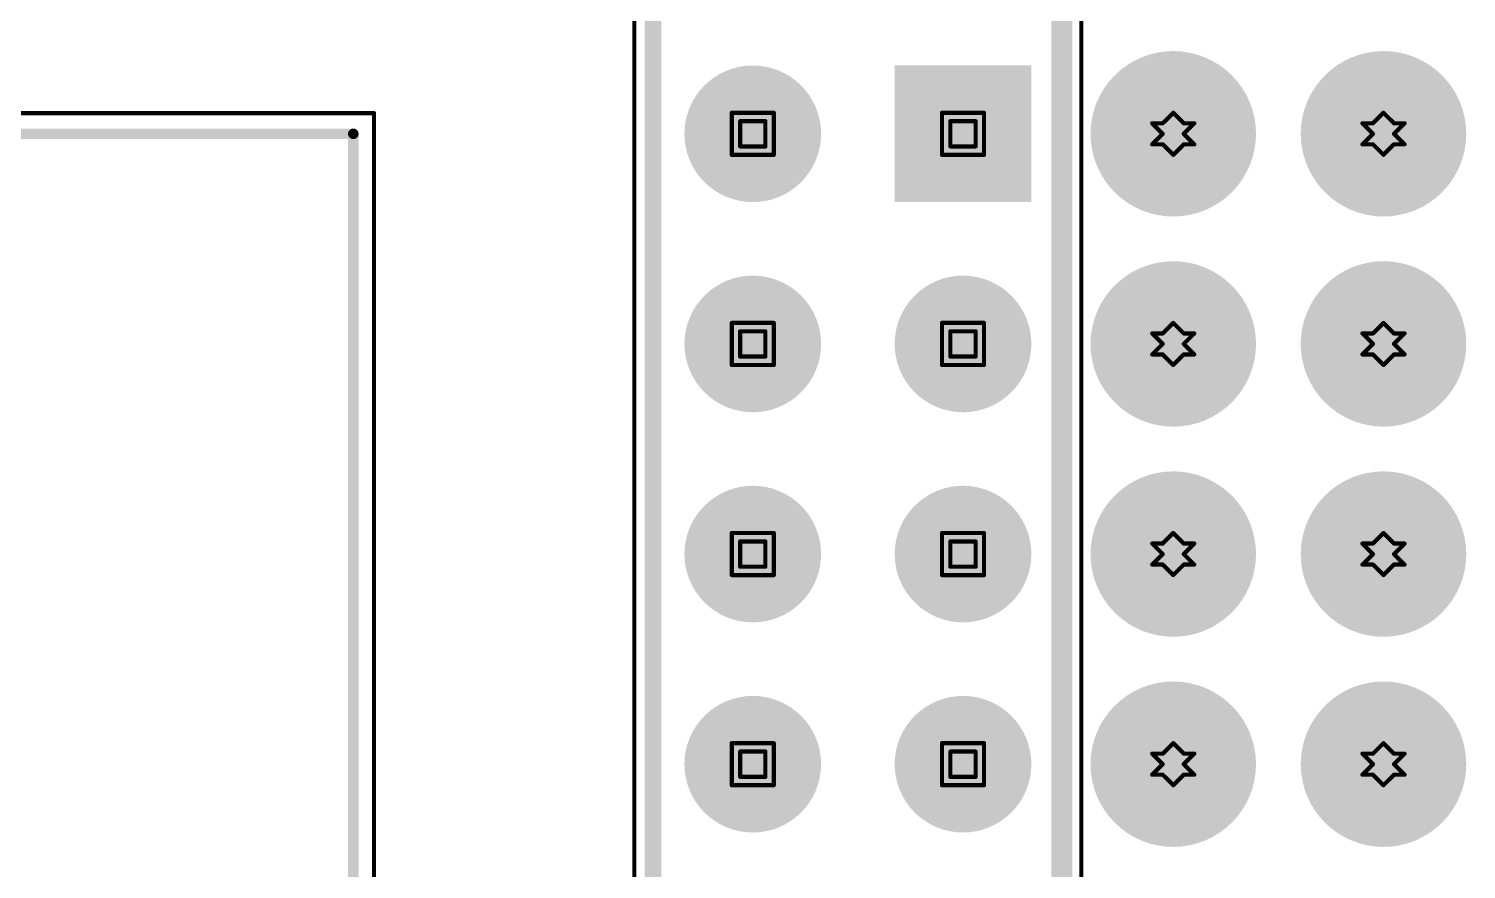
# Model space of a CAD drawing. Header units: millimetres. Extents: x 3.26 to 13.14, y 5.38 to 10.83.
# Drawn here: x 7.456 to 8.139, y 8.569 to 8.969 of the extents above; entities that cross this region are included whole.
import ezdxf

# ---------------------------------------------------------------- set-up
doc = ezdxf.new("R2010")
doc.units = ezdxf.units.MM
doc.header["$MEASUREMENT"] = 0
for name, color, linetype in [('BottomLayer', 5, 'Continuous'), ('BottomSolder', 6, 'Continuous'), ('DrillDrawing', 1, 'Continuous'), ('Mechanical13', 56, 'Continuous'), ('Mechanical15', 56, 'Continuous'), ('Mechanical16', 56, 'Continuous'), ('Mechanical4', 56, 'Continuous'), ('MultiLayer', 9, 'Continuous'), ('PadHoleLayer', 156, 'Continuous'), ('TopLayer', 1, 'Continuous'), ('TopOverlay', 2, 'Continuous'), ('TopSolder', 216, 'Continuous'), ('ViaHoleLayer', 16, 'Continuous')]:
    doc.layers.add(name, color=color, linetype=linetype)

# ---------------------------------------------------------------- blocks, each defined once
blk = doc.blocks.new('SMTC_SSQ_126_22_X_D_47')
at = {"layer": 'BottomLayer', "const_width": 0.03051}
for points in [[(0.08474, 0, 1), (0.11526, 0, 1)], [(0.18474, 0, 1), (0.21526, 0, 1)], [(0.28474, 0, 1), (0.31526, 0, 1)], [(-0.01526, -0.1, 1), (0.01526, -0.1, 1)], [(0.08474, -0.1, 1), (0.11526, -0.1, 1)], [(0.18474, -0.1, 1), (0.21526, -0.1, 1)], [(0.28474, -0.1, 1), (0.31526, -0.1, 1)]]:
    blk.add_lwpolyline(points, format="xyb", close=True, dxfattribs=at)
at = {"layer": 'BottomLayer'}
blk.add_solid([(-0.03051, -0.03051), (0.03051, -0.03051), (-0.03051, 0.03051), (0.03051, 0.03051)], dxfattribs=at)
at = {"layer": 'BottomSolder', "const_width": 0.03251}
for points in [[(0.08374, 0, 1), (0.11626, 0, 1)], [(0.18374, 0, 1), (0.21626, 0, 1)], [(0.28374, 0, 1), (0.31626, 0, 1)], [(-0.01626, -0.1, 1), (0.01626, -0.1, 1)], [(0.08374, -0.1, 1), (0.11626, -0.1, 1)], [(0.18374, -0.1, 1), (0.21626, -0.1, 1)], [(0.28374, -0.1, 1), (0.31626, -0.1, 1)]]:
    blk.add_lwpolyline(points, format="xyb", close=True, dxfattribs=at)
at = {"layer": 'BottomSolder'}
blk.add_solid([(-0.03251, -0.03251), (0.03251, -0.03251), (-0.03251, 0.03251), (0.03251, 0.03251)], dxfattribs=at)
at = {"layer": 'Mechanical13', "const_width": 0.00394}
for points in [[(2.56496, 0.04744), (-0.06496, 0.04744)], [(2.56496, -0.14744), (-0.06496, -0.14744)]]:
    blk.add_lwpolyline(points, dxfattribs=at)
at = {"layer": 'Mechanical15', "const_width": 0.00197}
for points in [[(2.57382, 0.0563), (-0.07382, 0.0563)], [(2.57382, -0.1563), (-0.07382, -0.1563)]]:
    blk.add_lwpolyline(points, dxfattribs=at)
at = {"layer": 'MultiLayer', "const_width": 0.03051}
for points in [[(0.08474, 0, 1), (0.11526, 0, 1)], [(0.18474, 0, 1), (0.21526, 0, 1)], [(0.28474, 0, 1), (0.31526, 0, 1)], [(-0.01526, -0.1, 1), (0.01526, -0.1, 1)], [(0.08474, -0.1, 1), (0.11526, -0.1, 1)], [(0.18474, -0.1, 1), (0.21526, -0.1, 1)], [(0.28474, -0.1, 1), (0.31526, -0.1, 1)]]:
    blk.add_lwpolyline(points, format="xyb", close=True, dxfattribs=at)
at = {"layer": 'MultiLayer'}
blk.add_solid([(-0.03051, -0.03051), (0.03051, -0.03051), (-0.03051, 0.03051), (0.03051, 0.03051)], dxfattribs=at)
at = {"layer": 'PadHoleLayer', "const_width": 0.02008}
for points in [[(-0.01004, 0, 1), (0.01004, 0, 1)], [(0.08996, 0, 1), (0.11004, 0, 1)], [(0.18996, 0, 1), (0.21004, 0, 1)], [(0.28996, 0, 1), (0.31004, 0, 1)], [(-0.01004, -0.1, 1), (0.01004, -0.1, 1)], [(0.08996, -0.1, 1), (0.11004, -0.1, 1)], [(0.18996, -0.1, 1), (0.21004, -0.1, 1)], [(0.28996, -0.1, 1), (0.31004, -0.1, 1)]]:
    blk.add_lwpolyline(points, format="xyb", close=True, dxfattribs=at)
at = {"layer": 'TopLayer', "const_width": 0.03051}
for points in [[(0.08474, 0, 1), (0.11526, 0, 1)], [(0.18474, 0, 1), (0.21526, 0, 1)], [(0.28474, 0, 1), (0.31526, 0, 1)], [(-0.01526, -0.1, 1), (0.01526, -0.1, 1)], [(0.08474, -0.1, 1), (0.11526, -0.1, 1)], [(0.18474, -0.1, 1), (0.21526, -0.1, 1)], [(0.28474, -0.1, 1), (0.31526, -0.1, 1)]]:
    blk.add_lwpolyline(points, format="xyb", close=True, dxfattribs=at)
at = {"layer": 'TopLayer'}
blk.add_solid([(-0.03051, -0.03051), (0.03051, -0.03051), (-0.03051, 0.03051), (0.03051, 0.03051)], dxfattribs=at)
at = {"layer": 'TopOverlay', "const_width": 0.00787}
for points in [[(2.56496, 0.04744), (-0.06496, 0.04744)], [(2.56496, -0.14744), (-0.06496, -0.14744)]]:
    blk.add_lwpolyline(points, dxfattribs=at)
at = {"layer": 'TopSolder', "const_width": 0.03251}
for points in [[(0.08374, 0, 1), (0.11626, 0, 1)], [(0.18374, 0, 1), (0.21626, 0, 1)], [(0.28374, 0, 1), (0.31626, 0, 1)], [(-0.01626, -0.1, 1), (0.01626, -0.1, 1)], [(0.08374, -0.1, 1), (0.11626, -0.1, 1)], [(0.18374, -0.1, 1), (0.21626, -0.1, 1)], [(0.28374, -0.1, 1), (0.31626, -0.1, 1)]]:
    blk.add_lwpolyline(points, format="xyb", close=True, dxfattribs=at)
at = {"layer": 'TopSolder'}
blk.add_solid([(-0.03251, -0.03251), (0.03251, -0.03251), (-0.03251, 0.03251), (0.03251, 0.03251)], dxfattribs=at)
blk = doc.blocks.new('_ARDUINO_MEGA2560_REV3___RETAIL_ARDUINO_MEGA2560_REV3___RETAIL_P________65')
at = {"layer": 'Mechanical16', "const_width": 0.00197}
for points in [[(1.05984, 2.00984), (1.05984, -2.00984)], [(-1.05984, -2.00984), (1.05984, -2.00984)]]:
    blk.add_lwpolyline(points, dxfattribs=at)
at = {"layer": 'Mechanical16', "const_width": 0.000984}
blk.add_lwpolyline([(1.05935, -2.00984, 1), (1.06033, -2.00984, 1)], format="xyb", close=True, dxfattribs=at)
blk.add_lwpolyline([(1.05935, -2.00984, 1), (1.06033, -2.00984, 1)], format="xyb", close=True, dxfattribs=at)
at = {"layer": 'Mechanical4', "const_width": 0.005}
for points in [[(1.05, 2), (1.05, -2)], [(1.05, 2), (1.05, -2)], [(-1.05, -2), (1.05, -2)], [(-1.05, -2), (1.05, -2)]]:
    blk.add_lwpolyline(points, dxfattribs=at)
at = {"layer": 'Mechanical4', "const_width": 0.0025}
blk.add_lwpolyline([(1.04875, -2, 1), (1.05125, -2, 1)], format="xyb", close=True, dxfattribs=at)
blk.add_lwpolyline([(1.04875, -2, 1), (1.05125, -2, 1)], format="xyb", close=True, dxfattribs=at)
blk.add_lwpolyline([(1.04875, -2, 1), (1.05125, -2, 1)], format="xyb", close=True, dxfattribs=at)
blk.add_lwpolyline([(1.04875, -2, 1), (1.05125, -2, 1)], format="xyb", close=True, dxfattribs=at)
at = {"layer": 'TopOverlay', "const_width": 0.005}
for points in [[(1.05, 2), (1.05, -2)], [(-1.05, -2), (1.05, -2)]]:
    blk.add_lwpolyline(points, dxfattribs=at)
at = {"layer": 'TopOverlay', "const_width": 0.0025}
blk.add_lwpolyline([(1.04875, -2, 1), (1.05125, -2, 1)], format="xyb", close=True, dxfattribs=at)
blk.add_lwpolyline([(1.04875, -2, 1), (1.05125, -2, 1)], format="xyb", close=True, dxfattribs=at)

msp = doc.modelspace()

# ---------------------------------------------------------------- linework, layer by layer
at = {"layer": 'BottomLayer', "const_width": 0.03937}
for points in [[(7.98032, 8.919, 1), (8.01969, 8.919, 1)], [(8.08032, 8.919, 1), (8.11969, 8.919, 1)], [(7.98032, 8.819, 1), (8.01969, 8.819, 1)], [(8.08032, 8.819, 1), (8.11969, 8.819, 1)], [(7.98032, 8.719, 1), (8.01969, 8.719, 1)], [(8.08032, 8.719, 1), (8.11969, 8.719, 1)], [(7.98032, 8.619, 1), (8.01969, 8.619, 1)], [(8.08032, 8.619, 1), (8.11969, 8.619, 1)]]:
    msp.add_lwpolyline(points, format="xyb", close=True, dxfattribs=at)
at = {"layer": 'BottomSolder', "const_width": 0.03937}
for points in [[(7.98032, 8.919, 1), (8.01969, 8.919, 1)], [(8.08032, 8.919, 1), (8.11969, 8.919, 1)], [(7.98032, 8.819, 1), (8.01969, 8.819, 1)], [(8.08032, 8.819, 1), (8.11969, 8.819, 1)], [(7.98032, 8.719, 1), (8.01969, 8.719, 1)], [(8.08032, 8.719, 1), (8.11969, 8.719, 1)], [(7.98032, 8.619, 1), (8.01969, 8.619, 1)], [(8.08032, 8.619, 1), (8.11969, 8.619, 1)]]:
    msp.add_lwpolyline(points, format="xyb", close=True, dxfattribs=at)
at = {"layer": 'DrillDrawing', "const_width": 0.002}
for points in [[(7.79, 8.929), (7.81, 8.929)], [(7.79, 8.909), (7.79, 8.929)], [(7.81, 8.909), (7.81, 8.929)], [(7.89, 8.929), (7.91, 8.929)], [(7.89, 8.909), (7.89, 8.929)], [(7.91, 8.909), (7.91, 8.929)], [(7.995, 8.924), (8, 8.929)], [(8, 8.929), (8.005, 8.924)], [(8.095, 8.924), (8.1, 8.929)], [(8.1, 8.929), (8.105, 8.924)], [(7.794, 8.925), (7.806, 8.925)], [(7.794, 8.913), (7.794, 8.925)], [(7.806, 8.913), (7.806, 8.925)], [(7.894, 8.925), (7.906, 8.925)], [(7.894, 8.913), (7.894, 8.925)], [(7.906, 8.913), (7.906, 8.925)], [(7.99, 8.924), (7.995, 8.919)], [(7.99, 8.924), (7.995, 8.924)], [(8.005, 8.924), (8.01, 8.924)], [(8.005, 8.919), (8.01, 8.924)], [(8.09, 8.924), (8.095, 8.919)], [(8.09, 8.924), (8.095, 8.924)], [(8.105, 8.924), (8.11, 8.924)], [(8.105, 8.919), (8.11, 8.924)], [(7.99, 8.914), (7.995, 8.919)], [(8.005, 8.919), (8.01, 8.914)], [(8.09, 8.914), (8.095, 8.919)], [(8.105, 8.919), (8.11, 8.914)], [(7.79, 8.909), (7.81, 8.909)], [(7.794, 8.913), (7.806, 8.913)], [(7.89, 8.909), (7.91, 8.909)], [(7.894, 8.913), (7.906, 8.913)], [(7.99, 8.914), (7.995, 8.914)], [(7.995, 8.914), (8, 8.909)], [(8, 8.909), (8.005, 8.914)], [(8.005, 8.914), (8.01, 8.914)], [(8.09, 8.914), (8.095, 8.914)], [(8.095, 8.914), (8.1, 8.909)], [(8.1, 8.909), (8.105, 8.914)], [(8.105, 8.914), (8.11, 8.914)], [(7.79, 8.829), (7.81, 8.829)], [(7.79, 8.809), (7.79, 8.829)], [(7.81, 8.809), (7.81, 8.829)], [(7.89, 8.829), (7.91, 8.829)], [(7.89, 8.809), (7.89, 8.829)], [(7.91, 8.809), (7.91, 8.829)], [(7.995, 8.824), (8, 8.829)], [(8, 8.829), (8.005, 8.824)], [(8.095, 8.824), (8.1, 8.829)], [(8.1, 8.829), (8.105, 8.824)], [(7.794, 8.825), (7.806, 8.825)], [(7.794, 8.813), (7.794, 8.825)], [(7.806, 8.813), (7.806, 8.825)], [(7.894, 8.825), (7.906, 8.825)], [(7.894, 8.813), (7.894, 8.825)], [(7.906, 8.813), (7.906, 8.825)], [(7.99, 8.824), (7.995, 8.819)], [(7.99, 8.824), (7.995, 8.824)], [(8.005, 8.824), (8.01, 8.824)], [(8.005, 8.819), (8.01, 8.824)], [(8.09, 8.824), (8.095, 8.819)], [(8.09, 8.824), (8.095, 8.824)], [(8.105, 8.824), (8.11, 8.824)], [(8.105, 8.819), (8.11, 8.824)], [(7.794, 8.813), (7.806, 8.813)], [(7.894, 8.813), (7.906, 8.813)], [(7.99, 8.814), (7.995, 8.819)], [(7.99, 8.814), (7.995, 8.814)], [(7.995, 8.814), (8, 8.809)], [(8, 8.809), (8.005, 8.814)], [(8.005, 8.819), (8.01, 8.814)], [(8.005, 8.814), (8.01, 8.814)], [(8.09, 8.814), (8.095, 8.819)], [(8.09, 8.814), (8.095, 8.814)], [(8.095, 8.814), (8.1, 8.809)], [(8.1, 8.809), (8.105, 8.814)], [(8.105, 8.819), (8.11, 8.814)], [(8.105, 8.814), (8.11, 8.814)], [(7.79, 8.809), (7.81, 8.809)], [(7.89, 8.809), (7.91, 8.809)], [(7.79, 8.729), (7.81, 8.729)], [(7.79, 8.709), (7.79, 8.729)], [(7.794, 8.725), (7.806, 8.725)], [(7.794, 8.713), (7.794, 8.725)], [(7.806, 8.713), (7.806, 8.725)], [(7.81, 8.709), (7.81, 8.729)], [(7.89, 8.729), (7.91, 8.729)], [(7.89, 8.709), (7.89, 8.729)], [(7.894, 8.725), (7.906, 8.725)], [(7.894, 8.713), (7.894, 8.725)], [(7.906, 8.713), (7.906, 8.725)], [(7.91, 8.709), (7.91, 8.729)], [(7.99, 8.724), (7.995, 8.719)], [(7.99, 8.724), (7.995, 8.724)], [(7.995, 8.724), (8, 8.729)], [(8, 8.729), (8.005, 8.724)], [(8.005, 8.724), (8.01, 8.724)], [(8.005, 8.719), (8.01, 8.724)], [(8.09, 8.724), (8.095, 8.719)], [(8.09, 8.724), (8.095, 8.724)], [(8.095, 8.724), (8.1, 8.729)], [(8.1, 8.729), (8.105, 8.724)], [(8.105, 8.724), (8.11, 8.724)], [(8.105, 8.719), (8.11, 8.724)], [(7.99, 8.714), (7.995, 8.719)], [(8.005, 8.719), (8.01, 8.714)], [(8.09, 8.714), (8.095, 8.719)], [(8.105, 8.719), (8.11, 8.714)], [(7.794, 8.713), (7.806, 8.713)], [(7.894, 8.713), (7.906, 8.713)], [(7.99, 8.714), (7.995, 8.714)], [(7.995, 8.714), (8, 8.709)], [(8, 8.709), (8.005, 8.714)], [(8.005, 8.714), (8.01, 8.714)], [(8.09, 8.714), (8.095, 8.714)], [(8.095, 8.714), (8.1, 8.709)], [(8.1, 8.709), (8.105, 8.714)], [(8.105, 8.714), (8.11, 8.714)], [(7.79, 8.709), (7.81, 8.709)], [(7.89, 8.709), (7.91, 8.709)], [(7.79, 8.629), (7.81, 8.629)], [(7.79, 8.609), (7.79, 8.629)], [(7.81, 8.609), (7.81, 8.629)], [(7.89, 8.629), (7.91, 8.629)], [(7.89, 8.609), (7.89, 8.629)], [(7.91, 8.609), (7.91, 8.629)], [(7.995, 8.624), (8, 8.629)], [(8, 8.629), (8.005, 8.624)], [(8.095, 8.624), (8.1, 8.629)], [(8.1, 8.629), (8.105, 8.624)], [(7.794, 8.625), (7.806, 8.625)], [(7.794, 8.613), (7.794, 8.625)], [(7.806, 8.613), (7.806, 8.625)], [(7.894, 8.625), (7.906, 8.625)], [(7.894, 8.613), (7.894, 8.625)], [(7.906, 8.613), (7.906, 8.625)], [(7.99, 8.624), (7.995, 8.619)], [(7.99, 8.624), (7.995, 8.624)], [(8.005, 8.624), (8.01, 8.624)], [(8.005, 8.619), (8.01, 8.624)], [(8.09, 8.624), (8.095, 8.619)], [(8.09, 8.624), (8.095, 8.624)], [(8.105, 8.624), (8.11, 8.624)], [(8.105, 8.619), (8.11, 8.624)], [(7.99, 8.614), (7.995, 8.619)], [(8.005, 8.619), (8.01, 8.614)], [(8.09, 8.614), (8.095, 8.619)], [(8.105, 8.619), (8.11, 8.614)], [(7.79, 8.609), (7.81, 8.609)], [(7.794, 8.613), (7.806, 8.613)], [(7.89, 8.609), (7.91, 8.609)], [(7.894, 8.613), (7.906, 8.613)], [(7.99, 8.614), (7.995, 8.614)], [(7.995, 8.614), (8, 8.609)], [(8, 8.609), (8.005, 8.614)], [(8.005, 8.614), (8.01, 8.614)], [(8.09, 8.614), (8.095, 8.614)], [(8.095, 8.614), (8.1, 8.609)], [(8.1, 8.609), (8.105, 8.614)], [(8.105, 8.614), (8.11, 8.614)]]:
    msp.add_lwpolyline(points, dxfattribs=at)
at = {"layer": 'DrillDrawing', "const_width": 0.001}
for points in [[(7.7895, 8.929, 1), (7.7905, 8.929, 1)], [(7.7895, 8.929, 1), (7.7905, 8.929, 1)], [(7.8095, 8.929, 1), (7.8105, 8.929, 1)], [(7.8095, 8.929, 1), (7.8105, 8.929, 1)], [(7.8895, 8.929, 1), (7.8905, 8.929, 1)], [(7.8895, 8.929, 1), (7.8905, 8.929, 1)], [(7.9095, 8.929, 1), (7.9105, 8.929, 1)], [(7.9095, 8.929, 1), (7.9105, 8.929, 1)], [(7.9995, 8.929, 1), (8.0005, 8.929, 1)], [(7.9995, 8.929, 1), (8.0005, 8.929, 1)], [(8.0995, 8.929, 1), (8.1005, 8.929, 1)], [(8.0995, 8.929, 1), (8.1005, 8.929, 1)], [(7.7935, 8.925, 1), (7.7945, 8.925, 1)], [(7.7935, 8.925, 1), (7.7945, 8.925, 1)], [(7.8055, 8.925, 1), (7.8065, 8.925, 1)], [(7.8055, 8.925, 1), (7.8065, 8.925, 1)], [(7.8935, 8.925, 1), (7.8945, 8.925, 1)], [(7.8935, 8.925, 1), (7.8945, 8.925, 1)], [(7.9055, 8.925, 1), (7.9065, 8.925, 1)], [(7.9055, 8.925, 1), (7.9065, 8.925, 1)], [(7.9895, 8.924, 1), (7.9905, 8.924, 1)], [(7.9895, 8.924, 1), (7.9905, 8.924, 1)], [(7.9945, 8.924, 1), (7.9955, 8.924, 1)], [(7.9945, 8.924, 1), (7.9955, 8.924, 1)], [(8.0045, 8.924, 1), (8.0055, 8.924, 1)], [(8.0045, 8.924, 1), (8.0055, 8.924, 1)], [(8.0095, 8.924, 1), (8.0105, 8.924, 1)], [(8.0095, 8.924, 1), (8.0105, 8.924, 1)], [(8.0895, 8.924, 1), (8.0905, 8.924, 1)], [(8.0895, 8.924, 1), (8.0905, 8.924, 1)], [(8.0945, 8.924, 1), (8.0955, 8.924, 1)], [(8.0945, 8.924, 1), (8.0955, 8.924, 1)], [(8.1045, 8.924, 1), (8.1055, 8.924, 1)], [(8.1045, 8.924, 1), (8.1055, 8.924, 1)], [(8.1095, 8.924, 1), (8.1105, 8.924, 1)], [(8.1095, 8.924, 1), (8.1105, 8.924, 1)], [(7.9945, 8.919, 1), (7.9955, 8.919, 1)], [(7.9945, 8.919, 1), (7.9955, 8.919, 1)], [(8.0045, 8.919, 1), (8.0055, 8.919, 1)], [(8.0045, 8.919, 1), (8.0055, 8.919, 1)], [(8.0945, 8.919, 1), (8.0955, 8.919, 1)], [(8.0945, 8.919, 1), (8.0955, 8.919, 1)], [(8.1045, 8.919, 1), (8.1055, 8.919, 1)], [(8.1045, 8.919, 1), (8.1055, 8.919, 1)], [(7.7895, 8.909, 1), (7.7905, 8.909, 1)], [(7.7895, 8.909, 1), (7.7905, 8.909, 1)], [(7.7935, 8.913, 1), (7.7945, 8.913, 1)], [(7.7935, 8.913, 1), (7.7945, 8.913, 1)], [(7.8055, 8.913, 1), (7.8065, 8.913, 1)], [(7.8055, 8.913, 1), (7.8065, 8.913, 1)], [(7.8095, 8.909, 1), (7.8105, 8.909, 1)], [(7.8095, 8.909, 1), (7.8105, 8.909, 1)], [(7.8895, 8.909, 1), (7.8905, 8.909, 1)], [(7.8895, 8.909, 1), (7.8905, 8.909, 1)], [(7.8935, 8.913, 1), (7.8945, 8.913, 1)], [(7.8935, 8.913, 1), (7.8945, 8.913, 1)], [(7.9055, 8.913, 1), (7.9065, 8.913, 1)], [(7.9055, 8.913, 1), (7.9065, 8.913, 1)], [(7.9095, 8.909, 1), (7.9105, 8.909, 1)], [(7.9095, 8.909, 1), (7.9105, 8.909, 1)], [(7.9895, 8.914, 1), (7.9905, 8.914, 1)], [(7.9895, 8.914, 1), (7.9905, 8.914, 1)], [(7.9945, 8.914, 1), (7.9955, 8.914, 1)], [(7.9945, 8.914, 1), (7.9955, 8.914, 1)], [(7.9995, 8.909, 1), (8.0005, 8.909, 1)], [(7.9995, 8.909, 1), (8.0005, 8.909, 1)], [(8.0045, 8.914, 1), (8.0055, 8.914, 1)], [(8.0045, 8.914, 1), (8.0055, 8.914, 1)], [(8.0095, 8.914, 1), (8.0105, 8.914, 1)], [(8.0095, 8.914, 1), (8.0105, 8.914, 1)], [(8.0895, 8.914, 1), (8.0905, 8.914, 1)], [(8.0895, 8.914, 1), (8.0905, 8.914, 1)], [(8.0945, 8.914, 1), (8.0955, 8.914, 1)], [(8.0945, 8.914, 1), (8.0955, 8.914, 1)], [(8.0995, 8.909, 1), (8.1005, 8.909, 1)], [(8.0995, 8.909, 1), (8.1005, 8.909, 1)], [(8.1045, 8.914, 1), (8.1055, 8.914, 1)], [(8.1045, 8.914, 1), (8.1055, 8.914, 1)], [(8.1095, 8.914, 1), (8.1105, 8.914, 1)], [(8.1095, 8.914, 1), (8.1105, 8.914, 1)], [(7.7895, 8.829, 1), (7.7905, 8.829, 1)], [(7.7895, 8.829, 1), (7.7905, 8.829, 1)], [(7.8095, 8.829, 1), (7.8105, 8.829, 1)], [(7.8095, 8.829, 1), (7.8105, 8.829, 1)], [(7.8895, 8.829, 1), (7.8905, 8.829, 1)], [(7.8895, 8.829, 1), (7.8905, 8.829, 1)], [(7.9095, 8.829, 1), (7.9105, 8.829, 1)], [(7.9095, 8.829, 1), (7.9105, 8.829, 1)], [(7.9995, 8.829, 1), (8.0005, 8.829, 1)], [(7.9995, 8.829, 1), (8.0005, 8.829, 1)], [(8.0995, 8.829, 1), (8.1005, 8.829, 1)], [(8.0995, 8.829, 1), (8.1005, 8.829, 1)], [(7.7935, 8.825, 1), (7.7945, 8.825, 1)], [(7.7935, 8.825, 1), (7.7945, 8.825, 1)], [(7.8055, 8.825, 1), (7.8065, 8.825, 1)], [(7.8055, 8.825, 1), (7.8065, 8.825, 1)], [(7.8935, 8.825, 1), (7.8945, 8.825, 1)], [(7.8935, 8.825, 1), (7.8945, 8.825, 1)], [(7.9055, 8.825, 1), (7.9065, 8.825, 1)], [(7.9055, 8.825, 1), (7.9065, 8.825, 1)], [(7.9895, 8.824, 1), (7.9905, 8.824, 1)], [(7.9895, 8.824, 1), (7.9905, 8.824, 1)], [(7.9945, 8.824, 1), (7.9955, 8.824, 1)], [(7.9945, 8.824, 1), (7.9955, 8.824, 1)], [(8.0045, 8.824, 1), (8.0055, 8.824, 1)], [(8.0045, 8.824, 1), (8.0055, 8.824, 1)], [(8.0095, 8.824, 1), (8.0105, 8.824, 1)], [(8.0095, 8.824, 1), (8.0105, 8.824, 1)], [(8.0895, 8.824, 1), (8.0905, 8.824, 1)], [(8.0895, 8.824, 1), (8.0905, 8.824, 1)], [(8.0945, 8.824, 1), (8.0955, 8.824, 1)], [(8.0945, 8.824, 1), (8.0955, 8.824, 1)], [(8.1045, 8.824, 1), (8.1055, 8.824, 1)], [(8.1045, 8.824, 1), (8.1055, 8.824, 1)], [(8.1095, 8.824, 1), (8.1105, 8.824, 1)], [(8.1095, 8.824, 1), (8.1105, 8.824, 1)], [(7.7935, 8.813, 1), (7.7945, 8.813, 1)], [(7.7935, 8.813, 1), (7.7945, 8.813, 1)], [(7.8055, 8.813, 1), (7.8065, 8.813, 1)], [(7.8055, 8.813, 1), (7.8065, 8.813, 1)], [(7.8935, 8.813, 1), (7.8945, 8.813, 1)], [(7.8935, 8.813, 1), (7.8945, 8.813, 1)], [(7.9055, 8.813, 1), (7.9065, 8.813, 1)], [(7.9055, 8.813, 1), (7.9065, 8.813, 1)], [(7.9895, 8.814, 1), (7.9905, 8.814, 1)], [(7.9895, 8.814, 1), (7.9905, 8.814, 1)], [(7.9945, 8.819, 1), (7.9955, 8.819, 1)], [(7.9945, 8.819, 1), (7.9955, 8.819, 1)], [(7.9945, 8.814, 1), (7.9955, 8.814, 1)], [(7.9945, 8.814, 1), (7.9955, 8.814, 1)], [(8.0045, 8.819, 1), (8.0055, 8.819, 1)], [(8.0045, 8.819, 1), (8.0055, 8.819, 1)], [(8.0045, 8.814, 1), (8.0055, 8.814, 1)], [(8.0045, 8.814, 1), (8.0055, 8.814, 1)], [(8.0095, 8.814, 1), (8.0105, 8.814, 1)], [(8.0095, 8.814, 1), (8.0105, 8.814, 1)], [(8.0895, 8.814, 1), (8.0905, 8.814, 1)], [(8.0895, 8.814, 1), (8.0905, 8.814, 1)], [(8.0945, 8.819, 1), (8.0955, 8.819, 1)], [(8.0945, 8.819, 1), (8.0955, 8.819, 1)], [(8.0945, 8.814, 1), (8.0955, 8.814, 1)], [(8.0945, 8.814, 1), (8.0955, 8.814, 1)], [(8.1045, 8.819, 1), (8.1055, 8.819, 1)], [(8.1045, 8.819, 1), (8.1055, 8.819, 1)], [(8.1045, 8.814, 1), (8.1055, 8.814, 1)], [(8.1045, 8.814, 1), (8.1055, 8.814, 1)], [(8.1095, 8.814, 1), (8.1105, 8.814, 1)], [(8.1095, 8.814, 1), (8.1105, 8.814, 1)], [(7.7895, 8.809, 1), (7.7905, 8.809, 1)], [(7.7895, 8.809, 1), (7.7905, 8.809, 1)], [(7.8095, 8.809, 1), (7.8105, 8.809, 1)], [(7.8095, 8.809, 1), (7.8105, 8.809, 1)], [(7.8895, 8.809, 1), (7.8905, 8.809, 1)], [(7.8895, 8.809, 1), (7.8905, 8.809, 1)], [(7.9095, 8.809, 1), (7.9105, 8.809, 1)], [(7.9095, 8.809, 1), (7.9105, 8.809, 1)], [(7.9995, 8.809, 1), (8.0005, 8.809, 1)], [(7.9995, 8.809, 1), (8.0005, 8.809, 1)], [(8.0995, 8.809, 1), (8.1005, 8.809, 1)], [(8.0995, 8.809, 1), (8.1005, 8.809, 1)], [(7.7895, 8.729, 1), (7.7905, 8.729, 1)], [(7.7895, 8.729, 1), (7.7905, 8.729, 1)], [(7.7935, 8.725, 1), (7.7945, 8.725, 1)], [(7.7935, 8.725, 1), (7.7945, 8.725, 1)], [(7.8055, 8.725, 1), (7.8065, 8.725, 1)], [(7.8055, 8.725, 1), (7.8065, 8.725, 1)], [(7.8095, 8.729, 1), (7.8105, 8.729, 1)], [(7.8095, 8.729, 1), (7.8105, 8.729, 1)], [(7.8895, 8.729, 1), (7.8905, 8.729, 1)], [(7.8895, 8.729, 1), (7.8905, 8.729, 1)], [(7.8935, 8.725, 1), (7.8945, 8.725, 1)], [(7.8935, 8.725, 1), (7.8945, 8.725, 1)], [(7.9055, 8.725, 1), (7.9065, 8.725, 1)], [(7.9055, 8.725, 1), (7.9065, 8.725, 1)], [(7.9095, 8.729, 1), (7.9105, 8.729, 1)], [(7.9095, 8.729, 1), (7.9105, 8.729, 1)], [(7.9895, 8.724, 1), (7.9905, 8.724, 1)], [(7.9895, 8.724, 1), (7.9905, 8.724, 1)], [(7.9945, 8.724, 1), (7.9955, 8.724, 1)], [(7.9945, 8.724, 1), (7.9955, 8.724, 1)], [(7.9995, 8.729, 1), (8.0005, 8.729, 1)], [(7.9995, 8.729, 1), (8.0005, 8.729, 1)], [(8.0045, 8.724, 1), (8.0055, 8.724, 1)], [(8.0045, 8.724, 1), (8.0055, 8.724, 1)], [(8.0095, 8.724, 1), (8.0105, 8.724, 1)], [(8.0095, 8.724, 1), (8.0105, 8.724, 1)], [(8.0895, 8.724, 1), (8.0905, 8.724, 1)], [(8.0895, 8.724, 1), (8.0905, 8.724, 1)], [(8.0945, 8.724, 1), (8.0955, 8.724, 1)], [(8.0945, 8.724, 1), (8.0955, 8.724, 1)], [(8.0995, 8.729, 1), (8.1005, 8.729, 1)], [(8.0995, 8.729, 1), (8.1005, 8.729, 1)], [(8.1045, 8.724, 1), (8.1055, 8.724, 1)], [(8.1045, 8.724, 1), (8.1055, 8.724, 1)], [(8.1095, 8.724, 1), (8.1105, 8.724, 1)], [(8.1095, 8.724, 1), (8.1105, 8.724, 1)], [(7.9945, 8.719, 1), (7.9955, 8.719, 1)], [(7.9945, 8.719, 1), (7.9955, 8.719, 1)], [(8.0045, 8.719, 1), (8.0055, 8.719, 1)], [(8.0045, 8.719, 1), (8.0055, 8.719, 1)], [(8.0945, 8.719, 1), (8.0955, 8.719, 1)], [(8.0945, 8.719, 1), (8.0955, 8.719, 1)], [(8.1045, 8.719, 1), (8.1055, 8.719, 1)], [(8.1045, 8.719, 1), (8.1055, 8.719, 1)], [(7.7935, 8.713, 1), (7.7945, 8.713, 1)], [(7.7935, 8.713, 1), (7.7945, 8.713, 1)], [(7.8055, 8.713, 1), (7.8065, 8.713, 1)], [(7.8055, 8.713, 1), (7.8065, 8.713, 1)], [(7.8935, 8.713, 1), (7.8945, 8.713, 1)], [(7.8935, 8.713, 1), (7.8945, 8.713, 1)], [(7.9055, 8.713, 1), (7.9065, 8.713, 1)], [(7.9055, 8.713, 1), (7.9065, 8.713, 1)], [(7.9895, 8.714, 1), (7.9905, 8.714, 1)], [(7.9895, 8.714, 1), (7.9905, 8.714, 1)], [(7.9945, 8.714, 1), (7.9955, 8.714, 1)], [(7.9945, 8.714, 1), (7.9955, 8.714, 1)], [(8.0045, 8.714, 1), (8.0055, 8.714, 1)], [(8.0045, 8.714, 1), (8.0055, 8.714, 1)], [(8.0095, 8.714, 1), (8.0105, 8.714, 1)], [(8.0095, 8.714, 1), (8.0105, 8.714, 1)], [(8.0895, 8.714, 1), (8.0905, 8.714, 1)], [(8.0895, 8.714, 1), (8.0905, 8.714, 1)], [(8.0945, 8.714, 1), (8.0955, 8.714, 1)], [(8.0945, 8.714, 1), (8.0955, 8.714, 1)], [(8.1045, 8.714, 1), (8.1055, 8.714, 1)], [(8.1045, 8.714, 1), (8.1055, 8.714, 1)], [(8.1095, 8.714, 1), (8.1105, 8.714, 1)], [(8.1095, 8.714, 1), (8.1105, 8.714, 1)], [(7.7895, 8.709, 1), (7.7905, 8.709, 1)], [(7.7895, 8.709, 1), (7.7905, 8.709, 1)], [(7.8095, 8.709, 1), (7.8105, 8.709, 1)], [(7.8095, 8.709, 1), (7.8105, 8.709, 1)], [(7.8895, 8.709, 1), (7.8905, 8.709, 1)], [(7.8895, 8.709, 1), (7.8905, 8.709, 1)], [(7.9095, 8.709, 1), (7.9105, 8.709, 1)], [(7.9095, 8.709, 1), (7.9105, 8.709, 1)], [(7.9995, 8.709, 1), (8.0005, 8.709, 1)], [(7.9995, 8.709, 1), (8.0005, 8.709, 1)], [(8.0995, 8.709, 1), (8.1005, 8.709, 1)], [(8.0995, 8.709, 1), (8.1005, 8.709, 1)], [(7.7895, 8.629, 1), (7.7905, 8.629, 1)], [(7.7895, 8.629, 1), (7.7905, 8.629, 1)], [(7.8095, 8.629, 1), (7.8105, 8.629, 1)], [(7.8095, 8.629, 1), (7.8105, 8.629, 1)], [(7.8895, 8.629, 1), (7.8905, 8.629, 1)], [(7.8895, 8.629, 1), (7.8905, 8.629, 1)], [(7.9095, 8.629, 1), (7.9105, 8.629, 1)], [(7.9095, 8.629, 1), (7.9105, 8.629, 1)], [(7.9995, 8.629, 1), (8.0005, 8.629, 1)], [(7.9995, 8.629, 1), (8.0005, 8.629, 1)], [(8.0995, 8.629, 1), (8.1005, 8.629, 1)], [(8.0995, 8.629, 1), (8.1005, 8.629, 1)], [(7.7935, 8.625, 1), (7.7945, 8.625, 1)], [(7.7935, 8.625, 1), (7.7945, 8.625, 1)], [(7.8055, 8.625, 1), (7.8065, 8.625, 1)], [(7.8055, 8.625, 1), (7.8065, 8.625, 1)], [(7.8935, 8.625, 1), (7.8945, 8.625, 1)], [(7.8935, 8.625, 1), (7.8945, 8.625, 1)], [(7.9055, 8.625, 1), (7.9065, 8.625, 1)], [(7.9055, 8.625, 1), (7.9065, 8.625, 1)], [(7.9895, 8.624, 1), (7.9905, 8.624, 1)], [(7.9895, 8.624, 1), (7.9905, 8.624, 1)], [(7.9945, 8.624, 1), (7.9955, 8.624, 1)], [(7.9945, 8.624, 1), (7.9955, 8.624, 1)], [(8.0045, 8.624, 1), (8.0055, 8.624, 1)], [(8.0045, 8.624, 1), (8.0055, 8.624, 1)], [(8.0095, 8.624, 1), (8.0105, 8.624, 1)], [(8.0095, 8.624, 1), (8.0105, 8.624, 1)], [(8.0895, 8.624, 1), (8.0905, 8.624, 1)], [(8.0895, 8.624, 1), (8.0905, 8.624, 1)], [(8.0945, 8.624, 1), (8.0955, 8.624, 1)], [(8.0945, 8.624, 1), (8.0955, 8.624, 1)], [(8.1045, 8.624, 1), (8.1055, 8.624, 1)], [(8.1045, 8.624, 1), (8.1055, 8.624, 1)], [(8.1095, 8.624, 1), (8.1105, 8.624, 1)], [(8.1095, 8.624, 1), (8.1105, 8.624, 1)], [(7.9945, 8.619, 1), (7.9955, 8.619, 1)], [(7.9945, 8.619, 1), (7.9955, 8.619, 1)], [(8.0045, 8.619, 1), (8.0055, 8.619, 1)], [(8.0045, 8.619, 1), (8.0055, 8.619, 1)], [(8.0945, 8.619, 1), (8.0955, 8.619, 1)], [(8.0945, 8.619, 1), (8.0955, 8.619, 1)], [(8.1045, 8.619, 1), (8.1055, 8.619, 1)], [(8.1045, 8.619, 1), (8.1055, 8.619, 1)], [(7.7895, 8.609, 1), (7.7905, 8.609, 1)], [(7.7895, 8.609, 1), (7.7905, 8.609, 1)], [(7.7935, 8.613, 1), (7.7945, 8.613, 1)], [(7.7935, 8.613, 1), (7.7945, 8.613, 1)], [(7.8055, 8.613, 1), (7.8065, 8.613, 1)], [(7.8055, 8.613, 1), (7.8065, 8.613, 1)], [(7.8095, 8.609, 1), (7.8105, 8.609, 1)], [(7.8095, 8.609, 1), (7.8105, 8.609, 1)], [(7.8895, 8.609, 1), (7.8905, 8.609, 1)], [(7.8895, 8.609, 1), (7.8905, 8.609, 1)], [(7.8935, 8.613, 1), (7.8945, 8.613, 1)], [(7.8935, 8.613, 1), (7.8945, 8.613, 1)], [(7.9055, 8.613, 1), (7.9065, 8.613, 1)], [(7.9055, 8.613, 1), (7.9065, 8.613, 1)], [(7.9095, 8.609, 1), (7.9105, 8.609, 1)], [(7.9095, 8.609, 1), (7.9105, 8.609, 1)], [(7.9895, 8.614, 1), (7.9905, 8.614, 1)], [(7.9895, 8.614, 1), (7.9905, 8.614, 1)], [(7.9945, 8.614, 1), (7.9955, 8.614, 1)], [(7.9945, 8.614, 1), (7.9955, 8.614, 1)], [(7.9995, 8.609, 1), (8.0005, 8.609, 1)], [(7.9995, 8.609, 1), (8.0005, 8.609, 1)], [(8.0045, 8.614, 1), (8.0055, 8.614, 1)], [(8.0045, 8.614, 1), (8.0055, 8.614, 1)], [(8.0095, 8.614, 1), (8.0105, 8.614, 1)], [(8.0095, 8.614, 1), (8.0105, 8.614, 1)], [(8.0895, 8.614, 1), (8.0905, 8.614, 1)], [(8.0895, 8.614, 1), (8.0905, 8.614, 1)], [(8.0945, 8.614, 1), (8.0955, 8.614, 1)], [(8.0945, 8.614, 1), (8.0955, 8.614, 1)], [(8.0995, 8.609, 1), (8.1005, 8.609, 1)], [(8.0995, 8.609, 1), (8.1005, 8.609, 1)], [(8.1045, 8.614, 1), (8.1055, 8.614, 1)], [(8.1045, 8.614, 1), (8.1055, 8.614, 1)], [(8.1095, 8.614, 1), (8.1105, 8.614, 1)], [(8.1095, 8.614, 1), (8.1105, 8.614, 1)]]:
    msp.add_lwpolyline(points, format="xyb", close=True, dxfattribs=at)
at = {"layer": 'MultiLayer', "const_width": 0.03937}
for points in [[(7.98032, 8.919, 1), (8.01969, 8.919, 1)], [(8.08032, 8.919, 1), (8.11969, 8.919, 1)], [(7.98032, 8.819, 1), (8.01969, 8.819, 1)], [(8.08032, 8.819, 1), (8.11969, 8.819, 1)], [(7.98032, 8.719, 1), (8.01969, 8.719, 1)], [(8.08032, 8.719, 1), (8.11969, 8.719, 1)], [(7.98032, 8.619, 1), (8.01969, 8.619, 1)], [(8.08032, 8.619, 1), (8.11969, 8.619, 1)]]:
    msp.add_lwpolyline(points, format="xyb", close=True, dxfattribs=at)
at = {"layer": 'TopLayer', "const_width": 0.03937}
for points in [[(7.98032, 8.919, 1), (8.01969, 8.919, 1)], [(8.08032, 8.919, 1), (8.11969, 8.919, 1)], [(7.98032, 8.819, 1), (8.01969, 8.819, 1)], [(8.08032, 8.819, 1), (8.11969, 8.819, 1)], [(7.98032, 8.719, 1), (8.01969, 8.719, 1)], [(8.08032, 8.719, 1), (8.11969, 8.719, 1)], [(7.98032, 8.619, 1), (8.01969, 8.619, 1)], [(8.08032, 8.619, 1), (8.11969, 8.619, 1)]]:
    msp.add_lwpolyline(points, format="xyb", close=True, dxfattribs=at)
at = {"layer": 'TopOverlay', "const_width": 0.01}
msp.add_lwpolyline([(7.94701, 6), (7.94701, 9.93701)], dxfattribs=at)
at = {"layer": 'TopSolder', "const_width": 0.03937}
for points in [[(7.98032, 8.919, 1), (8.01969, 8.919, 1)], [(8.08032, 8.919, 1), (8.11969, 8.919, 1)], [(7.98032, 8.819, 1), (8.01969, 8.819, 1)], [(8.08032, 8.819, 1), (8.11969, 8.819, 1)], [(7.98032, 8.719, 1), (8.01969, 8.719, 1)], [(8.08032, 8.719, 1), (8.11969, 8.719, 1)], [(7.98032, 8.619, 1), (8.01969, 8.619, 1)], [(8.08032, 8.619, 1), (8.11969, 8.619, 1)]]:
    msp.add_lwpolyline(points, format="xyb", close=True, dxfattribs=at)
at = {"layer": 'ViaHoleLayer', "const_width": 0.01969}
for points in [[(7.99016, 8.919, 1), (8.00984, 8.919, 1)], [(8.09016, 8.919, 1), (8.10984, 8.919, 1)], [(7.99016, 8.819, 1), (8.00984, 8.819, 1)], [(8.09016, 8.819, 1), (8.10984, 8.819, 1)], [(7.99016, 8.719, 1), (8.00984, 8.719, 1)], [(8.09016, 8.719, 1), (8.10984, 8.719, 1)], [(7.99016, 8.619, 1), (8.00984, 8.619, 1)], [(8.09016, 8.619, 1), (8.10984, 8.619, 1)]]:
    msp.add_lwpolyline(points, format="xyb", close=True, dxfattribs=at)

# ---------------------------------------------------------------- block references
for name, p, rotation in [('SMTC_SSQ_126_22_X_D_47', (7.9, 8.919), 270), ('_ARDUINO_MEGA2560_REV3___RETAIL_ARDUINO_MEGA2560_REV3___RETAIL_P________65', (5.61, 7.869), 90)]:
    msp.add_blockref(name, p, dxfattribs=dict(rotation=rotation))

doc.saveas('drawing.dxf')
